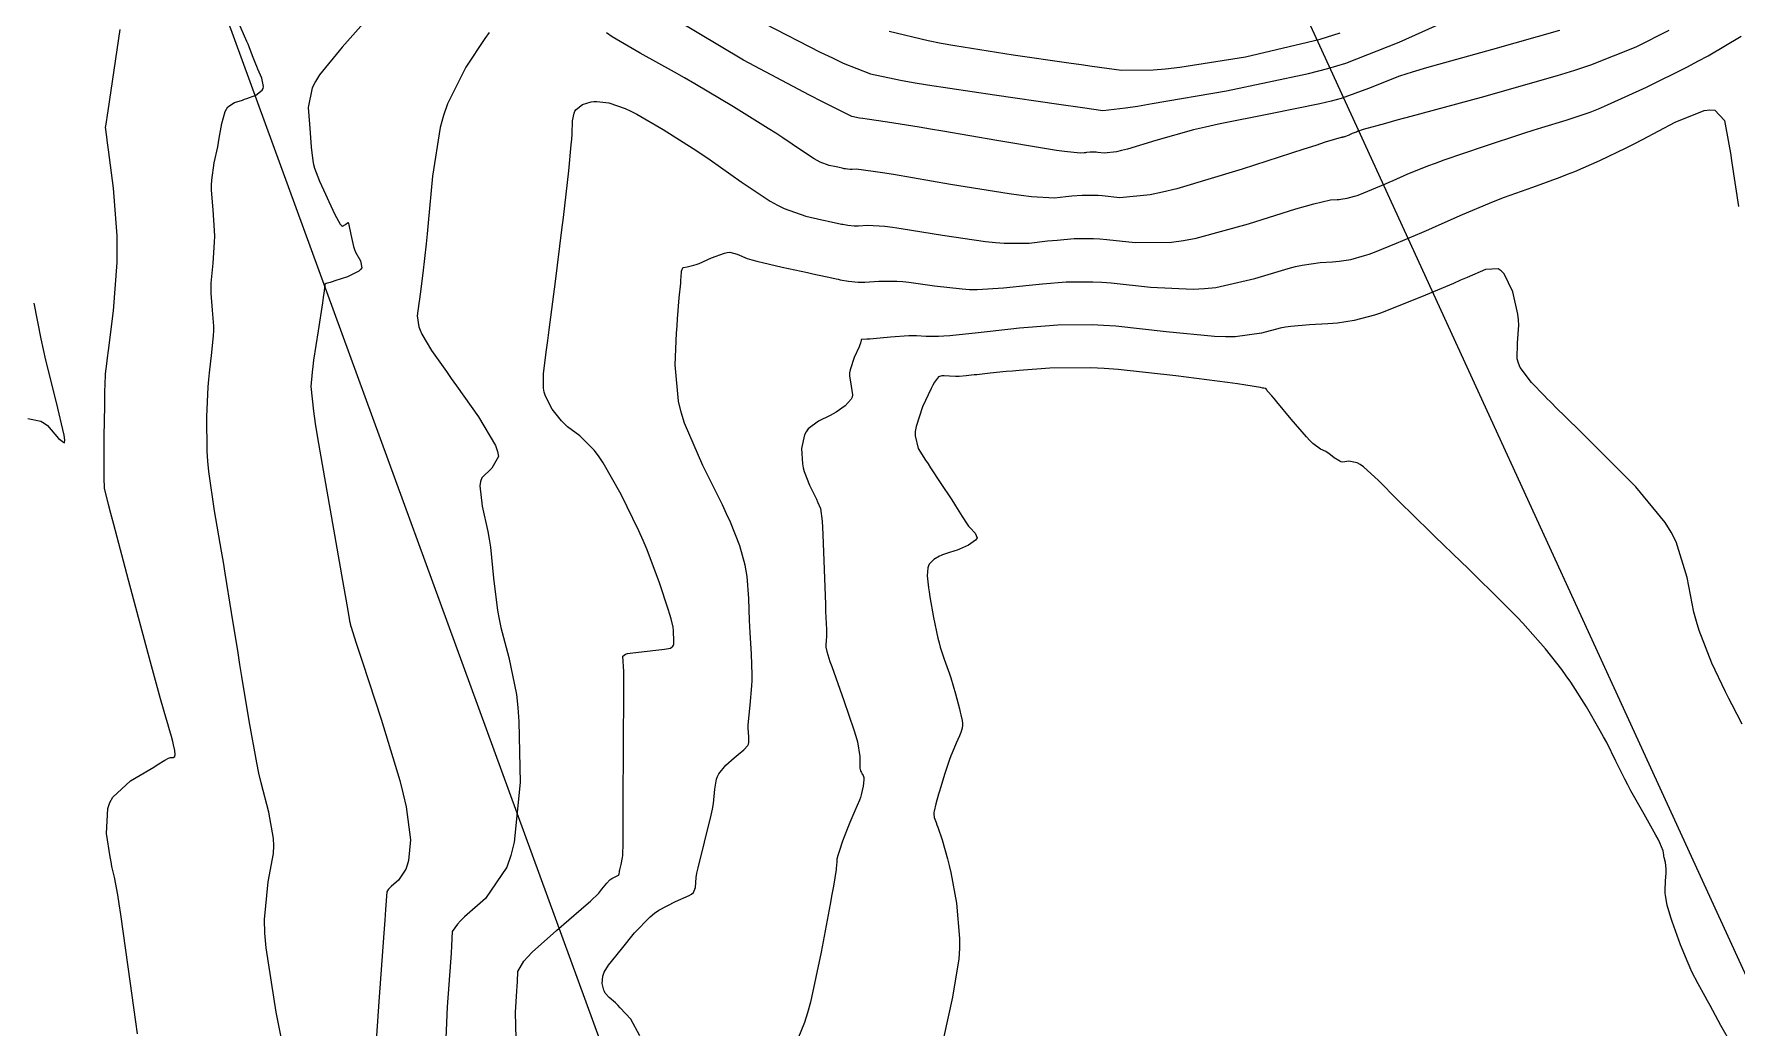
# Model space of a CAD drawing. Header units: metres. Extents: x 837475 to 838479, y 1189012 to 1191015.
# Drawn here: x 838094.4 to 838231.8, y 1190827.3 to 1190907.5 of the extents above; entities that cross this region are included whole.
import ezdxf

# ---------------------------------------------------------------- set-up
doc = ezdxf.new("R2010")
doc.units = ezdxf.units.M
doc.header["$LTSCALE"] = 0.3
for name, color, linetype in [('CORREDORVIA', 70, 'Continuous'), ('COTAS 10', 1, 'Continuous'), ('COTAS INT', 252, 'Continuous'), ('VIA1', 50, 'Continuous')]:
    doc.layers.add(name, color=color, linetype=linetype)

msp = doc.modelspace()

# ---------------------------------------------------------------- linework, layer by layer
at = {"layer": 'CORREDORVIA'}
msp.add_lwpolyline([(837910.67578, 1191000.96488), (838157.033, 1190996.193), (838237.174, 1190821.339), (838237.001, 1190602.875), (838240.0305, 1190437.1985), (838223.5365, 1190366.2715), (838212.196, 1190288.9195), (838227.642, 1189916.876), (838080.482, 1189451.8445), (837860.4834, 1189307.12351), (837593.19071, 1189234.39948), (837744.4868, 1189686.6093), (837750.277, 1189933.973), (837710.4905, 1190057.959), (837731.595, 1190134.414), (837885.383, 1190229.429), (837983.18356, 1190344.11971), (837817.55386, 1190502.18733), (837798.03286, 1190660.16958), (837963.57418, 1190795.98182)], close=True, dxfattribs=at)
at = {"layer": 'COTAS 10'}
for points in [[(838133.275, 1190826.432), (838133.216, 1190828.529), (838133.337, 1190830.279), (838133.36, 1190830.659), (838133.379, 1190830.995), (838133.409, 1190831.831), (838133.887, 1190832.669), (838134.188, 1190833.005), (838134.562, 1190833.388), (838136.523, 1190835.145), (838138.531, 1190836.858), (838138.936, 1190837.212), (838139.274, 1190837.513), (838139.95, 1190838.167), (838140.197, 1190838.479), (838140.335, 1190838.651), (838140.585, 1190838.959), (838140.842, 1190839.225), (838140.915, 1190839.285), (838140.99, 1190839.339), (838141.267, 1190839.482), (838141.491, 1190839.58), (838141.532, 1190839.606), (838141.563, 1190839.631), (838141.6, 1190839.714), (838141.609, 1190839.878), (838141.623, 1190839.954), (838141.641, 1190840.042), (838141.749, 1190840.472), (838141.858, 1190841.027), (838141.878, 1190841.196), (838141.893, 1190841.37), (838141.911, 1190842.052), (838141.908, 1190843.711), (838141.912, 1190844.502), (838141.916, 1190845.437), (838141.947, 1190850.009), (838141.963, 1190854.475), (838141.959, 1190855.342), (838141.951, 1190856.05), (838141.893, 1190857.273), (838142.104, 1190857.443), (838142.266, 1190857.486), (838142.473, 1190857.529), (838143.595, 1190857.669), (838144.783, 1190857.79), (838145.031, 1190857.819), (838145.245, 1190857.847), (838145.727, 1190857.933), (838145.925, 1190858.095), (838145.96, 1190858.17), (838145.986, 1190858.259), (838146.007, 1190858.689), (838145.977, 1190859.147), (838145.971, 1190859.252), (838145.965, 1190859.349), (838145.953, 1190859.624), (838145.779, 1190860.301), (838145.672, 1190860.653), (838145.539, 1190861.075), (838144.845, 1190863.19), (838143.846, 1190865.852), (838143.521, 1190866.62), (838143.174, 1190867.401), (838141.747, 1190870.33), (838140.283, 1190872.888), (838139.913, 1190873.435), (838139.559, 1190873.912), (838138.409, 1190875.051), (838137.427, 1190875.797), (838137.179, 1190876.027), (838136.941, 1190876.266), (838136.167, 1190877.212), (838135.631, 1190878.27), (838135.543, 1190878.579), (838135.481, 1190878.895), (838135.476, 1190880.097), (838135.725, 1190881.995), (838135.823, 1190882.751), (838135.934, 1190883.607), (838136.442, 1190887.527), (838136.966, 1190891.678), (838137.088, 1190892.679), (838137.199, 1190893.615), (838137.517, 1190896.458), (838137.718, 1190898.546), (838137.756, 1190899.007), (838137.786, 1190899.416), (838137.829, 1190900.467), (838137.946, 1190901.107), (838138.022, 1190901.257), (838138.117, 1190901.395), (838138.617, 1190901.794), (838139.324, 1190902.012), (838139.549, 1190902.035), (838139.787, 1190902.042), (838140.75, 1190901.933), (838142.06, 1190901.474), (838142.516, 1190901.261), (838143.012, 1190901.009), (838145.144, 1190899.789), (838147.566, 1190898.249), (838148.247, 1190897.796), (838148.932, 1190897.331), (838151.44, 1190895.557), (838153.78, 1190894.005), (838154.358, 1190893.681), (838154.907, 1190893.403), (838156.641, 1190892.779), (838157.946, 1190892.501), (838158.226, 1190892.44), (838158.469, 1190892.387), (838159.053, 1190892.256), (838159.42, 1190892.174), (838159.527, 1190892.151), (838159.637, 1190892.129), (838160.054, 1190892.052), (838160.559, 1190892.006), (838160.724, 1190892.004), (838160.9, 1190892.006), (838161.627, 1190892.05), (838163.042, 1190891.974), (838163.652, 1190891.9), (838164.356, 1190891.804), (838167.685, 1190891.265), (838171.156, 1190890.748), (838171.95, 1190890.665), (838172.671, 1190890.608), (838174.671, 1190890.621), (838176.157, 1190890.787), (838176.555, 1190890.827), (838176.947, 1190890.864), (838178.31, 1190890.974), (838179.871, 1190890.983), (838180.386, 1190890.956), (838180.939, 1190890.916), (838183.236, 1190890.666), (838186.18, 1190890.692), (838187.14, 1190890.826), (838188.163, 1190891.016), (838192.381, 1190892.162), (838196.213, 1190893.375), (838196.992, 1190893.607), (838197.65, 1190893.795), (838199.007, 1190894.1), (838199.552, 1190894.127), (838199.698, 1190894.141), (838199.841, 1190894.156), (838200.34, 1190894.231), (838200.941, 1190894.393), (838201.148, 1190894.464), (838201.374, 1190894.545), (838202.339, 1190894.931), (838203.437, 1190895.401), (838203.746, 1190895.535), (838204.057, 1190895.672), (838205.202, 1190896.18), (838206.851, 1190896.841), (838207.481, 1190897.073), (838208.186, 1190897.327), (838211.355, 1190898.422), (838214.602, 1190899.497), (838215.356, 1190899.738), (838216.046, 1190899.954), (838218.014, 1190900.529), (838219.955, 1190901.189), (838220.629, 1190901.458), (838221.362, 1190901.765), (838224.501, 1190903.188), (838227.818, 1190904.835), (838228.663, 1190905.284), (838229.476, 1190905.73), (838232.148, 1190907.315)], [(838093.862, 1190876.467), (838094.908, 1190876.243), (838095.18, 1190876.086), (838095.444, 1190875.89), (838096.334, 1190874.839), (838096.822, 1190874.484), (838096.832, 1190874.725), (838096.789, 1190875.113), (838096.183, 1190877.742), (838095.321, 1190881.155), (838095.116, 1190882.038), (838094.925, 1190882.894), (838094.357, 1190885.762)]]:
    msp.add_lwpolyline(points, dxfattribs=at)
at = {"layer": 'COTAS INT'}
for points in [[(838121.371, 1190908.85), (838119.224, 1190906.429), (838117.413, 1190904.202), (838117.079, 1190903.657), (838116.818, 1190903.143), (838116.478, 1190901.544), (838116.595, 1190900.204), (838116.622, 1190899.853), (838116.647, 1190899.51), (838116.716, 1190898.346), (838116.852, 1190897.252), (838116.919, 1190896.954), (838117, 1190896.658), (838117.395, 1190895.607), (838117.877, 1190894.563), (838118.012, 1190894.272), (838118.147, 1190893.979), (838118.64, 1190892.914), (838119.075, 1190892.141), (838119.173, 1190892.032), (838119.263, 1190891.969), (838119.507, 1190892.121), (838119.684, 1190892.272), (838119.731, 1190892.208), (838119.778, 1190892.097), (838119.939, 1190891.316), (838120.151, 1190890.331), (838120.229, 1190890.093), (838120.316, 1190889.869), (838120.699, 1190889.186), (838120.807, 1190888.631), (838120.719, 1190888.49), (838120.581, 1190888.353), (838119.659, 1190887.902), (838118.632, 1190887.562), (838118.427, 1190887.495), (838118.258, 1190887.44), (838117.934, 1190887.341), (838117.858, 1190887.306), (838117.845, 1190887.292), (838117.835, 1190887.275), (838117.826, 1190887.199), (838117.75, 1190886.584), (838117.698, 1190886.228), (838117.632, 1190885.791), (838117.282, 1190883.542), (838116.924, 1190881.164), (838116.853, 1190880.645), (838116.795, 1190880.188), (838116.687, 1190879.039), (838116.91, 1190877.054), (838117.06, 1190876.068), (838117.249, 1190874.893), (838118.25, 1190869.075), (838119.257, 1190863.395), (838119.606, 1190861.43), (838119.857, 1190860.012), (838119.864, 1190859.964), (838119.867, 1190859.95), (838119.869, 1190859.936), (838119.878, 1190859.883), (838119.893, 1190859.811), (838119.9, 1190859.785), (838119.908, 1190859.757), (838119.945, 1190859.634), (838120.345, 1190858.408), (838120.582, 1190857.685), (838120.874, 1190856.795), (838122.384, 1190852.196), (838123.881, 1190847.245), (838124.165, 1190846.134), (838124.391, 1190845.136), (838124.736, 1190842.468), (838124.572, 1190840.793), (838124.477, 1190840.42), (838124.362, 1190840.086), (838123.767, 1190839.211), (838123.177, 1190838.692), (838123.064, 1190838.583), (838122.974, 1190838.489), (838122.83, 1190838.276), (838122.732, 1190836.848), (838122.67, 1190835.988), (838122.593, 1190834.927), (838122.189, 1190829.417), (838121.807, 1190823.875)], [(838102.714, 1190826.796), (838102.564, 1190827.773), (838101.945, 1190832.206), (838101.362, 1190836.445), (838101.235, 1190837.299), (838101.124, 1190838.016), (838100.846, 1190839.451), (838100.639, 1190840.317), (838100.572, 1190840.674), (838100.5, 1190841.082), (838100.206, 1190842.979), (838100.307, 1190844.986), (838100.486, 1190845.463), (838100.729, 1190845.906), (838102.15, 1190847.223), (838103.698, 1190848.144), (838104.021, 1190848.337), (838104.3, 1190848.505), (838104.924, 1190848.888), (838105.224, 1190849.052), (838105.298, 1190849.08), (838105.367, 1190849.102), (838105.581, 1190849.119), (838105.715, 1190849.188), (838105.734, 1190849.241), (838105.744, 1190849.31), (838105.714, 1190849.683), (838105.622, 1190850.141), (838105.593, 1190850.264), (838105.563, 1190850.384), (838105.445, 1190850.803), (838105.234, 1190851.516), (838105.146, 1190851.822), (838105.046, 1190852.176), (838104.577, 1190853.845), (838103.844, 1190856.514), (838103.578, 1190857.498), (838103.284, 1190858.588), (838101.993, 1190863.407), (838100.8, 1190867.9), (838100.568, 1190868.783), (838100.378, 1190869.51), (838100.047, 1190870.835), (838100.012, 1190871.663), (838100.009, 1190872.077), (838100.008, 1190872.571), (838100.03, 1190875.021), (838100.066, 1190877.503), (838100.074, 1190878.016), (838100.082, 1190878.454), (838100.103, 1190879.409), (838100.117, 1190879.785), (838100.12, 1190879.859), (838100.123, 1190879.919), (838100.129, 1190880.026), (838100.131, 1190880.047), (838100.131, 1190880.058), (838100.129, 1190880.077), (838100.225, 1190880.864), (838100.286, 1190881.354), (838100.362, 1190881.961), (838100.761, 1190885.136), (838101.064, 1190889.055), (838101.079, 1190890.132), (838101.064, 1190891.205), (838100.761, 1190895.051), (838100.362, 1190898.129), (838100.286, 1190898.718), (838100.226, 1190899.193), (838100.132, 1190899.957), (838100.137, 1190899.985), (838100.139, 1190899.996), (838100.15, 1190900.062), (838100.336, 1190901.293), (838101.324, 1190907.848)], [(838114.877, 1190823.722), (838113.909, 1190828.568), (838113.096, 1190833.751), (838112.998, 1190834.942), (838112.956, 1190836.027), (838113.267, 1190839.065), (838113.683, 1190841.357), (838113.708, 1190841.971), (838113.693, 1190842.576), (838113.313, 1190844.689), (838112.682, 1190847.069), (838112.509, 1190847.842), (838112.337, 1190848.665), (838111.722, 1190852.051), (838111.134, 1190855.65), (838110.979, 1190856.607), (838110.827, 1190857.547), (838110.305, 1190860.8), (838109.789, 1190863.971), (838109.641, 1190864.859), (838109.489, 1190865.752), (838108.922, 1190869.014), (838108.471, 1190872.18), (838108.394, 1190873.013), (838108.336, 1190873.827), (838108.3, 1190876.608), (838108.421, 1190879.018), (838108.463, 1190879.598), (838108.509, 1190880.14), (838108.705, 1190881.784), (838108.848, 1190883.159), (838108.86, 1190883.531), (838108.86, 1190883.899), (838108.759, 1190885.201), (838108.658, 1190886.563), (838108.657, 1190886.969), (838108.668, 1190887.388), (838108.806, 1190889.008), (838108.937, 1190890.7), (838108.943, 1190891.165), (838108.937, 1190891.628), (838108.806, 1190893.289), (838108.691, 1190894.877), (838108.694, 1190895.294), (838108.713, 1190895.701), (838108.908, 1190897.092), (838109.181, 1190898.386), (838109.248, 1190898.733), (838109.313, 1190899.075), (838109.519, 1190900.266), (838109.788, 1190901.231), (838109.892, 1190901.43), (838110.008, 1190901.599), (838110.537, 1190901.964), (838111.173, 1190902.16), (838111.358, 1190902.223), (838111.545, 1190902.29), (838112.254, 1190902.562), (838112.775, 1190902.95), (838112.845, 1190903.089), (838112.883, 1190903.243), (838112.749, 1190903.914), (838112.423, 1190904.657), (838112.34, 1190904.856), (838112.26, 1190905.052), (838111.994, 1190905.738), (838111.718, 1190906.447), (838111.632, 1190906.659), (838111.541, 1190906.878), (838110.817, 1190908.543)], [(838131.086, 1190907.618), (838130.749, 1190907.112), (838129.221, 1190904.814), (838127.728, 1190901.844), (838127.413, 1190900.915), (838127.14, 1190899.939), (838126.509, 1190896.026), (838126.175, 1190892.258), (838126.09, 1190891.373), (838126.008, 1190890.556), (838125.739, 1190888.179), (838125.519, 1190886.48), (838125.468, 1190886.091), (838125.422, 1190885.738), (838125.293, 1190884.756), (838125.409, 1190883.87), (838125.518, 1190883.576), (838125.66, 1190883.261), (838126.448, 1190881.951), (838127.641, 1190880.25), (838128.038, 1190879.689), (838128.464, 1190879.089), (838130.245, 1190876.597), (838131.607, 1190874.29), (838131.77, 1190873.807), (838131.839, 1190873.392), (838131.314, 1190872.453), (838130.506, 1190871.68), (838130.396, 1190871.369), (838130.337, 1190871.016), (838130.533, 1190869.39), (838130.991, 1190867.342), (838131.095, 1190866.722), (838131.19, 1190866.08), (838131.452, 1190863.572), (838131.764, 1190860.974), (838131.89, 1190860.275), (838132.033, 1190859.586), (838132.695, 1190857.171), (838133.302, 1190854.191), (838133.412, 1190853.145), (838133.496, 1190852.003), (838133.588, 1190847.082), (838133.117, 1190842.274), (838132.846, 1190841.205), (838132.514, 1190840.248), (838130.807, 1190837.736), (838129.115, 1190836.246), (838128.792, 1190835.934), (838128.532, 1190835.664), (838128.119, 1190835.053), (838128.055, 1190833.921), (838128.015, 1190833.324), (838127.965, 1190832.603), (838127.703, 1190828.973), (838127.541, 1190825.154)], [(838226.312, 1190907.757), (838223.634, 1190906.427), (838219.99, 1190904.983), (838218.699, 1190904.549), (838217.286, 1190904.1), (838211.164, 1190902.354), (838205.495, 1190900.836), (838204.368, 1190900.531), (838203.432, 1190900.276), (838201.65, 1190899.771), (838201.189, 1190899.612), (838201.087, 1190899.575), (838200.996, 1190899.541), (838200.756, 1190899.445), (838200.59, 1190899.371), (838200.544, 1190899.351), (838200.499, 1190899.332), (838200.34, 1190899.263), (838200.2, 1190899.207), (838200.167, 1190899.196), (838200.137, 1190899.185), (838200.049, 1190899.162), (838199.977, 1190899.151), (838199.935, 1190899.147), (838199.856, 1190899.143), (838198.58, 1190898.748), (838197.805, 1190898.499), (838196.847, 1190898.191), (838191.862, 1190896.574), (838186.589, 1190894.998), (838185.449, 1190894.715), (838184.447, 1190894.498), (838181.986, 1190894.27), (838180.576, 1190894.423), (838180.237, 1190894.448), (838179.921, 1190894.464), (838178.962, 1190894.459), (838178.126, 1190894.391), (838177.885, 1190894.369), (838177.641, 1190894.344), (838176.728, 1190894.242), (838174.872, 1190894.344), (838174.032, 1190894.448), (838173.052, 1190894.585), (838168.338, 1190895.353), (838163.739, 1190896.137), (838162.832, 1190896.284), (838162.083, 1190896.4), (838160.703, 1190896.567), (838160.389, 1190896.548), (838160.312, 1190896.547), (838160.241, 1190896.548), (838160.023, 1190896.568), (838159.843, 1190896.601), (838159.796, 1190896.611), (838159.749, 1190896.62), (838159.591, 1190896.656), (838159.339, 1190896.713), (838159.234, 1190896.736), (838159.113, 1190896.762), (838158.549, 1190896.882), (838157.801, 1190897.151), (838157.564, 1190897.271), (838157.314, 1190897.411), (838156.303, 1190898.081), (838154.794, 1190899.108), (838154.229, 1190899.474), (838153.601, 1190899.874), (838150.802, 1190901.611), (838147.693, 1190903.47), (838146.869, 1190903.947), (838146.061, 1190904.408), (838143.278, 1190905.936), (838141.031, 1190907.249), (838140.561, 1190907.574)], [(838217.487, 1190907.776), (838212.065, 1190906.244), (838206.75, 1190904.754), (838205.597, 1190904.4), (838204.582, 1190904.072), (838202.065, 1190903.098), (838199.868, 1190902.289), (838199.055, 1190902.066), (838198.153, 1190901.842), (838194.155, 1190901.033), (838189.95, 1190900.212), (838188.917, 1190899.98), (838187.941, 1190899.747), (838184.892, 1190898.888), (838182.626, 1190898.203), (838182.144, 1190898.079), (838181.725, 1190897.983), (838180.737, 1190897.874), (838180.214, 1190897.931), (838180.088, 1190897.94), (838179.971, 1190897.946), (838179.615, 1190897.944), (838179.304, 1190897.919), (838179.215, 1190897.91), (838179.125, 1190897.901), (838178.786, 1190897.864), (838177.544, 1190897.998), (838176.883, 1190898.097), (838176.086, 1190898.224), (838172.063, 1190898.905), (838167.72, 1190899.65), (838166.721, 1190899.817), (838165.81, 1190899.966), (838163.254, 1190900.362), (838161.605, 1190900.606), (838161.266, 1190900.659), (838160.978, 1190900.706), (838160.362, 1190900.826), (838158.85, 1190901.572), (838157.997, 1190902.014), (838156.956, 1190902.558), (838151.627, 1190905.373), (838146.069, 1190908.691)], [(838153.325, 1190908.34), (838157.816, 1190906.027), (838158.799, 1190905.551), (838159.669, 1190905.145), (838161.87, 1190904.269), (838164.295, 1190903.758), (838165.305, 1190903.582), (838166.463, 1190903.391), (838171.87, 1190902.577), (838177.086, 1190901.831), (838178.983, 1190901.56), (838180.62, 1190901.327), (838182.448, 1190901.526), (838183.43, 1190901.676), (838184.617, 1190901.867), (838190.62, 1190902.897), (838197.226, 1190904.29), (838198.793, 1190904.709), (838200.247, 1190905.143), (838204.552, 1190906.83), (838208.255, 1190908.485)], [(838163.379, 1190907.711), (838166.522, 1190906.965), (838167.568, 1190906.759), (838168.69, 1190906.553), (838173.379, 1190905.81), (838177.876, 1190905.167), (838178.878, 1190905.024), (838179.774, 1190904.896), (838182.132, 1190904.563), (838184.68, 1190904.587), (838185.697, 1190904.686), (838186.849, 1190904.824), (838192.132, 1190905.654), (838198.167, 1190907.069), (838199.793, 1190907.576)], [(838143.268, 1190826.635), (838142.518, 1190828.003), (838141.671, 1190828.919), (838141.476, 1190829.12), (838141.297, 1190829.297), (838140.791, 1190829.744), (838140.463, 1190830.097), (838140.395, 1190830.215), (838140.339, 1190830.342), (838140.221, 1190830.873), (838140.266, 1190831.456), (838140.313, 1190831.616), (838140.375, 1190831.774), (838140.72, 1190832.341), (838141.313, 1190833.083), (838141.531, 1190833.353), (838141.771, 1190833.65), (838142.834, 1190834.954), (838144.08, 1190836.246), (838144.436, 1190836.536), (838144.797, 1190836.796), (838146.141, 1190837.489), (838147.225, 1190837.967), (838147.422, 1190838.091), (838147.575, 1190838.211), (838147.754, 1190838.615), (838147.797, 1190839.41), (838147.863, 1190839.776), (838147.953, 1190840.206), (838148.474, 1190842.287), (838149.015, 1190844.46), (838149.117, 1190844.947), (838149.198, 1190845.386), (838149.318, 1190846.556), (838149.446, 1190847.368), (838149.532, 1190847.58), (838149.639, 1190847.787), (838150.209, 1190848.487), (838150.865, 1190849.083), (838151.027, 1190849.223), (838151.18, 1190849.353), (838151.661, 1190849.736), (838151.98, 1190850.085), (838152.03, 1190850.194), (838152.064, 1190850.309), (838152.05, 1190850.767), (838151.994, 1190851.461), (838152, 1190851.724), (838152.017, 1190852.017), (838152.158, 1190853.332), (838152.3, 1190854.885), (838152.317, 1190855.329), (838152.324, 1190855.778), (838152.269, 1190857.45), (838152.164, 1190859.18), (838152.139, 1190859.666), (838152.116, 1190860.155), (838152.049, 1190861.947), (838151.907, 1190863.699), (838151.836, 1190864.163), (838151.752, 1190864.619), (838151.336, 1190866.188), (838150.568, 1190868.1), (838150.262, 1190868.772), (838149.916, 1190869.505), (838148.329, 1190872.667), (838146.862, 1190876.082), (838146.591, 1190876.976), (838146.38, 1190877.846), (838146.105, 1190880.801), (838146.222, 1190883.336), (838146.257, 1190883.942), (838146.293, 1190884.506), (838146.433, 1190886.198), (838146.551, 1190887.392), (838146.573, 1190887.643), (838146.591, 1190887.859), (838146.618, 1190888.349), (838146.687, 1190888.564), (838146.732, 1190888.606), (838146.788, 1190888.64), (838147.081, 1190888.702), (838147.605, 1190888.82), (838147.807, 1190888.89), (838148.032, 1190888.976), (838149.051, 1190889.424), (838150.081, 1190889.807), (838150.315, 1190889.853), (838150.527, 1190889.873), (838151.103, 1190889.729), (838151.921, 1190889.376), (838152.285, 1190889.265), (838152.708, 1190889.148), (838154.732, 1190888.676), (838156.78, 1190888.24), (838157.218, 1190888.145), (838157.6, 1190888.062), (838158.514, 1190887.856), (838159.09, 1190887.727), (838159.258, 1190887.692), (838159.43, 1190887.657), (838160.084, 1190887.537), (838160.876, 1190887.464), (838161.135, 1190887.46), (838161.411, 1190887.463), (838162.552, 1190887.533), (838164.001, 1190887.548), (838164.472, 1190887.517), (838164.973, 1190887.471), (838167.032, 1190887.177), (838169.26, 1190886.911), (838169.867, 1190886.882), (838170.47, 1190886.872), (838172.613, 1190887), (838174.674, 1190887.23), (838175.225, 1190887.285), (838175.768, 1190887.336), (838177.657, 1190887.489), (838179.821, 1190887.501), (838180.536, 1190887.464), (838181.301, 1190887.409), (838184.485, 1190887.062), (838187.912, 1190886.885), (838188.831, 1190886.938), (838189.737, 1190887.034), (838192.9, 1190887.749), (838195.579, 1190888.559), (838196.179, 1190888.715), (838196.719, 1190888.842), (838198.157, 1190889.057), (838199.169, 1190889.108), (838199.439, 1190889.133), (838199.705, 1190889.161), (838200.63, 1190889.301), (838201.744, 1190889.602), (838202.13, 1190889.732), (838202.549, 1190889.883), (838204.338, 1190890.598), (838206.374, 1190891.47), (838206.947, 1190891.72), (838207.525, 1190891.972), (838209.649, 1190892.915), (838211.827, 1190893.843), (838212.44, 1190894.087), (838213.057, 1190894.325), (838215.321, 1190895.136), (838217.546, 1190895.936), (838218.138, 1190896.166), (838218.72, 1190896.401), (838220.739, 1190897.282), (838222.86, 1190898.308), (838223.508, 1190898.634), (838224.181, 1190898.978), (838226.828, 1190900.373), (838229.151, 1190901.316), (838229.62, 1190901.375), (838230.013, 1190901.347), (838230.803, 1190900.514), (838231.158, 1190898.596), (838231.277, 1190897.882), (838231.405, 1190897.091), (838231.944, 1190893.573)], [(838232.241, 1190851.799), (838231.408, 1190853.344), (838231.148, 1190853.86), (838230.876, 1190854.413), (838229.788, 1190856.728), (838228.77, 1190859.347), (838228.542, 1190860.092), (838228.337, 1190860.846), (838227.789, 1190863.641), (838226.911, 1190866.495), (838226.498, 1190867.286), (838226.012, 1190868.078), (838223.641, 1190870.941), (838221.189, 1190873.403), (838220.174, 1190874.418), (838218.963, 1190875.625), (838218.218, 1190876.358), (838218.036, 1190876.537), (838217.864, 1190876.705), (838217.329, 1190877.224), (838216.72, 1190877.825), (838216.502, 1190878.045), (838216.262, 1190878.287), (838215.216, 1190879.355), (838214.32, 1190880.589), (838214.175, 1190880.937), (838214.075, 1190881.287), (838214.082, 1190882.573), (838214.207, 1190883.997), (838214.18, 1190884.434), (838214.126, 1190884.889), (838213.71, 1190886.688), (838213.015, 1190888.133), (838212.786, 1190888.365), (838212.54, 1190888.525), (838211.519, 1190888.494), (838210.04, 1190887.845), (838209.505, 1190887.615), (838208.916, 1190887.362), (838206.338, 1190886.266), (838203.723, 1190885.221), (838203.111, 1190885), (838202.548, 1190884.81), (838200.921, 1190884.37), (838199.57, 1190884.166), (838199.181, 1190884.124), (838198.786, 1190884.089), (838197.308, 1190884.014), (838195.788, 1190883.889), (838195.366, 1190883.823), (838194.944, 1190883.743), (838193.419, 1190883.336), (838191.311, 1190883.053), (838190.523, 1190883.05), (838189.645, 1190883.079), (838185.734, 1190883.458), (838181.663, 1190883.901), (838180.685, 1190883.972), (838179.771, 1190884.02), (838177.005, 1190884.004), (838174.589, 1190883.809), (838173.895, 1190883.743), (838173.19, 1190883.673), (838170.556, 1190883.379), (838168.269, 1190883.137), (838167.784, 1190883.099), (838167.364, 1190883.074), (838166.379, 1190883.089), (838165.589, 1190883.138), (838165.292, 1190883.134), (838164.96, 1190883.122), (838163.476, 1190883.016), (838162.087, 1190882.893), (838161.814, 1190882.87), (838161.59, 1190882.853), (838161.187, 1190882.835), (838161.126, 1190882.837), (838161.118, 1190882.833), (838161.114, 1190882.827), (838161.132, 1190882.789), (838161.071, 1190882.544), (838161.017, 1190882.406), (838160.946, 1190882.239), (838160.559, 1190881.385), (838160.222, 1190880.392), (838160.183, 1190880.137), (838160.169, 1190879.891), (838160.314, 1190879.072), (838160.424, 1190878.362), (838160.386, 1190878.184), (838160.32, 1190878.014), (838159.835, 1190877.47), (838159.092, 1190876.982), (838158.863, 1190876.849), (838158.623, 1190876.716), (838157.674, 1190876.243), (838156.847, 1190875.618), (838156.685, 1190875.391), (838156.552, 1190875.139), (838156.314, 1190874.032), (838156.381, 1190872.813), (838156.44, 1190872.49), (838156.518, 1190872.174), (838156.944, 1190871.086), (838157.41, 1190870.159), (838157.511, 1190869.944), (838157.601, 1190869.747), (838157.826, 1190869.186), (838157.965, 1190868.163), (838158.001, 1190867.674), (838158.035, 1190867.097), (838158.146, 1190864.27), (838158.233, 1190861.457), (838158.252, 1190860.888), (838158.268, 1190860.41), (838158.309, 1190859.442), (838158.321, 1190859.076), (838158.319, 1190858.978), (838158.316, 1190858.881), (838158.285, 1190858.541), (838158.265, 1190858.206), (838158.269, 1190858.112), (838158.277, 1190858.017), (838158.337, 1190857.669), (838158.603, 1190856.849), (838158.741, 1190856.456), (838158.906, 1190855.991), (838159.733, 1190853.714), (838160.54, 1190851.347), (838160.693, 1190850.826), (838160.815, 1190850.362), (838161, 1190849.173), (838161, 1190848.505), (838161.005, 1190848.371), (838161.013, 1190848.258), (838161.06, 1190848.033), (838161.114, 1190847.952), (838161.127, 1190847.93), (838161.139, 1190847.908), (838161.173, 1190847.83), (838161.207, 1190847.757), (838161.219, 1190847.739), (838161.233, 1190847.722), (838161.29, 1190847.665), (838161.327, 1190847.499), (838161.327, 1190847.412), (838161.323, 1190847.308), (838161.271, 1190846.783), (838161.122, 1190846.089), (838161.056, 1190845.877), (838160.98, 1190845.657), (838160.618, 1190844.793), (838160.204, 1190843.858), (838160.095, 1190843.594), (838159.988, 1190843.328), (838159.623, 1190842.348), (838159.34, 1190841.521), (838159.285, 1190841.352), (838159.241, 1190841.208), (838159.167, 1190840.903), (838159.151, 1190840.691), (838159.143, 1190840.606), (838159.134, 1190840.509), (838159.091, 1190840.065), (838158.874, 1190838.725), (838158.756, 1190838.064), (838158.613, 1190837.277), (838157.886, 1190833.388), (838157.017, 1190829.363), (838156.784, 1190828.49), (838156.555, 1190827.722), (838155.756, 1190825.821)], [(838231.331, 1190826.025), (838230.517, 1190827.486), (838229.64, 1190829.099), (838229.432, 1190829.476), (838229.239, 1190829.824), (838228.672, 1190830.83), (838228.171, 1190831.809), (838228.02, 1190832.14), (838227.864, 1190832.497), (838227.258, 1190834.002), (838226.703, 1190835.508), (838226.579, 1190835.865), (838226.469, 1190836.196), (838226.179, 1190837.177), (838226.034, 1190837.97), (838226.015, 1190838.183), (838226.004, 1190838.394), (838226.043, 1190839.131), (838226.101, 1190839.797), (838226.103, 1190839.963), (838226.099, 1190840.121), (838226.033, 1190840.625), (838225.94, 1190841.047), (838225.919, 1190841.153), (838225.9, 1190841.254), (838225.848, 1190841.579), (838225.589, 1190842.211), (838225.439, 1190842.505), (838225.255, 1190842.851), (838224.308, 1190844.529), (838223.248, 1190846.414), (838222.993, 1190846.889), (838222.754, 1190847.345), (838222.031, 1190848.823), (838221.293, 1190850.313), (838221.045, 1190850.777), (838220.778, 1190851.262), (838219.657, 1190853.197), (838218.393, 1190855.179), (838218.036, 1190855.694), (838217.676, 1190856.194), (838216.351, 1190857.876), (838214.933, 1190859.484), (838214.515, 1190859.937), (838214.085, 1190860.394), (838212.44, 1190862.07), (838210.627, 1190863.85), (838210.091, 1190864.372), (838209.541, 1190864.907), (838207.434, 1190866.944), (838205.395, 1190868.925), (838204.887, 1190869.424), (838204.405, 1190869.903), (838202.868, 1190871.452), (838201.666, 1190872.551), (838201.394, 1190872.744), (838201.149, 1190872.89), (838200.482, 1190873.016), (838200, 1190872.945), (838199.87, 1190872.967), (838199.742, 1190873.006), (838199.294, 1190873.294), (838198.858, 1190873.647), (838198.738, 1190873.727), (838198.619, 1190873.799), (838198.189, 1190873.994), (838197.566, 1190874.451), (838197.324, 1190874.687), (838197.052, 1190874.972), (838195.82, 1190876.399), (838194.666, 1190877.8), (838194.442, 1190878.069), (838194.26, 1190878.285), (838193.952, 1190878.635), (838193.914, 1190878.663), (838193.903, 1190878.676), (838193.892, 1190878.692), (838193.85, 1190878.769), (838193.804, 1190878.843), (838193.79, 1190878.857), (838193.776, 1190878.868), (838193.722, 1190878.884), (838193.631, 1190878.895), (838193.594, 1190878.903), (838193.552, 1190878.913), (838193.355, 1190878.966), (838192.167, 1190879.153), (838191.501, 1190879.247), (838190.687, 1190879.358), (838186.53, 1190879.913), (838181.858, 1190880.416), (838180.72, 1190880.495), (838179.651, 1190880.548), (838176.352, 1190880.519), (838173.874, 1190880.337), (838173.322, 1190880.293), (838172.828, 1190880.251), (838171.526, 1190880.123), (838170.67, 1190880.02), (838170.456, 1190879.995), (838170.253, 1190879.971), (838169.603, 1190879.896), (838169.04, 1190879.854), (838168.891, 1190879.851), (838168.746, 1190879.852), (838168.247, 1190879.886), (838167.82, 1190879.914), (838167.721, 1190879.91), (838167.629, 1190879.902), (838167.364, 1190879.832), (838167.038, 1190879.4), (838166.908, 1190879.163), (838166.76, 1190878.875), (838166.083, 1190877.413), (838165.548, 1190875.804), (838165.49, 1190875.424), (838165.472, 1190875.073), (838165.732, 1190874.04), (838166.325, 1190873.091), (838166.517, 1190872.792), (838166.721, 1190872.478), (838167.557, 1190871.214), (838168.375, 1190869.976), (838168.567, 1190869.679), (838168.745, 1190869.402), (838169.264, 1190868.565), (838169.681, 1190867.926), (838169.795, 1190867.773), (838169.908, 1190867.631), (838170.311, 1190867.206), (838170.472, 1190866.842), (838170.433, 1190866.738), (838170.358, 1190866.634), (838169.786, 1190866.247), (838169.045, 1190865.909), (838168.863, 1190865.836), (838168.692, 1190865.771), (838168.16, 1190865.609), (838167.695, 1190865.464), (838167.566, 1190865.41), (838167.437, 1190865.35), (838166.972, 1190865.084), (838166.608, 1190864.696), (838166.543, 1190864.559), (838166.493, 1190864.41), (838166.444, 1190863.766), (838166.555, 1190862.81), (838166.607, 1190862.464), (838166.667, 1190862.083), (838166.963, 1190860.413), (838167.311, 1190858.74), (838167.404, 1190858.356), (838167.496, 1190858.007), (838167.818, 1190857.034), (838168.148, 1190856.15), (838168.244, 1190855.857), (838168.344, 1190855.543), (838168.722, 1190854.233), (838169.048, 1190853.025), (838169.113, 1190852.775), (838169.169, 1190852.561), (838169.282, 1190852.091), (838169.308, 1190851.854), (838169.308, 1190851.786), (838169.306, 1190851.718), (838169.274, 1190851.463), (838169.168, 1190851.122), (838169.12, 1190850.999), (838169.064, 1190850.864), (838168.792, 1190850.272), (838168.452, 1190849.485), (838168.353, 1190849.227), (838168.251, 1190848.951), (838167.869, 1190847.808), (838167.515, 1190846.667), (838167.432, 1190846.393), (838167.355, 1190846.136), (838167.133, 1190845.358), (838167.005, 1190844.788), (838166.988, 1190844.662), (838166.979, 1190844.551), (838167.012, 1190844.263), (838167.163, 1190843.866), (838167.229, 1190843.685), (838167.305, 1190843.473), (838167.664, 1190842.453), (838168.101, 1190840.927), (838168.226, 1190840.397), (838168.352, 1190839.82), (838168.824, 1190837.348), (838169.066, 1190834.497), (838169.048, 1190833.681), (838168.993, 1190832.853), (838168.486, 1190829.768), (838167.779, 1190826.594)]]:
    msp.add_lwpolyline(points, dxfattribs=at)
at = {"layer": 'VIA1'}
msp.add_line((838106.71536, 1190917.50609), (838169.00358, 1190746.9642), dxfattribs=at)

doc.saveas('drawing.dxf')
